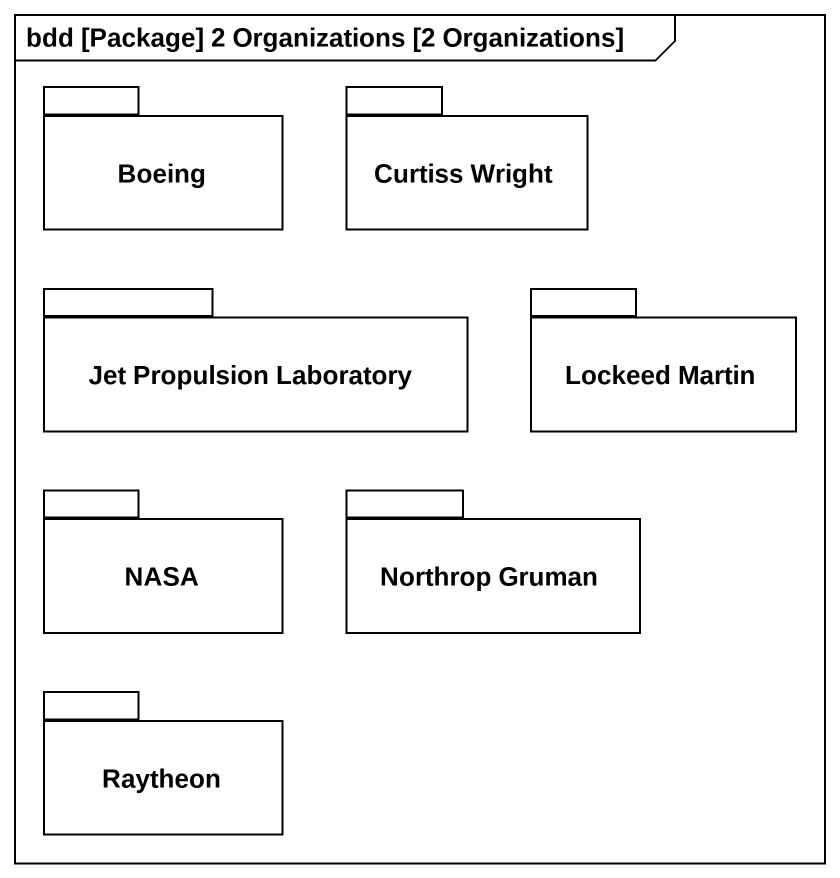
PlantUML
@startuml
mainframe bdd [Package] 2 Organizations [2 Organizations]
package Boeing {
}
package "Curtiss Wright" as Curtiss_Wright {
}
package "Jet Propulsion Laboratory" as Jet_Propulsion_Laboratory {
}
package "Lockeed Martin" as Lockeed_Martin {
}
package NASA {
}
package "Northrop Gruman" as Northrop_Gruman {
}
package Raytheon {
}
@enduml
